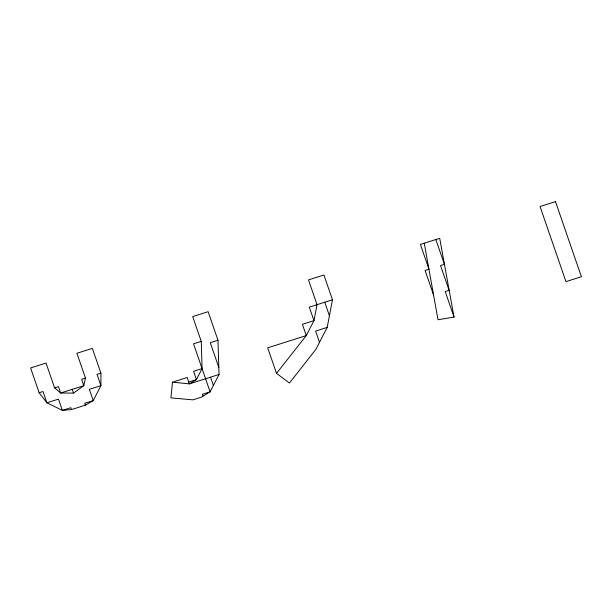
<?xml version="1.0" encoding="UTF-8"?>
<svg xmlns="http://www.w3.org/2000/svg" width="612" height="612" viewBox="0 0 612 612"><rect width="100%" height="100%" fill="white"/><g stroke="black" fill="none" stroke-linecap="round" stroke-linejoin="round"><path stroke-width="0.92" d="M172.5 382.148L170.924 397.861L192.902 399.85L201.394 397.157L210.092 391.841L219.027 374.49L217.979 340.234L208.134 311.692L192.696 316.58L201.249 341.374L202.082 368.608L196.437 379.562L189.368 383.885L172.5 382.148L187.165 377.505L189.368 383.885L219.027 374.49M327.19 327.389L332.469 299.788L323.916 274.995L308.479 279.891L317.031 304.684L313.979 320.65L306.283 335.59L276.502 373.358L289.468 383.036L315.876 349.368L327.19 327.389L315.616 331.061L319.502 342.33M85.466 378.063L83.806 385.675L73.524 393.095L60.649 393.011L54.59 387.847L46.038 363.054L30.6 367.95L39.153 392.736L46.895 402.788L62.363 410.384L71.505 409.573L85.397 405.167L93.238 400.6L100.926 385.659L100.904 373.167L92.351 348.381L76.913 353.269L85.466 378.063L81.603 379.287L83.806 385.675L60.649 393.011L58.446 386.623L54.59 387.847M39.153 392.736L43.008 391.519L46.895 402.788L58.477 399.116L62.363 410.384L70.854 407.691L71.505 409.573M100.904 373.167L97.04 374.391L100.926 385.659L89.352 389.331L93.238 400.6L84.747 403.293L85.397 405.167M201.249 341.374L193.53 343.822L210.092 391.841L202.373 394.289L203.023 396.163M332.469 299.788L309.312 307.125L313.979 320.65L302.397 324.322L306.283 335.59L267.689 347.815L276.502 373.358M217.979 340.234L210.26 342.682L218.813 367.475M202.082 368.608L193.591 371.3L196.437 379.562L188.718 382.01M433.648 295.229L425.095 270.435L428.958 269.211L420.406 244.425L439.707 238.305L454.035 317.1L438.008 319.755L424.269 243.201M435.843 239.529L444.396 264.323L440.533 265.547L449.086 290.333L445.23 291.557L454.035 317.1M324.75 302.236L329.417 315.754M210.536 377.176L213.389 385.445M72.231 389.339L73.524 393.095M555.489 201.616L540.052 206.512L565.962 281.635L581.4 276.739L555.489 201.616"/></g></svg>
